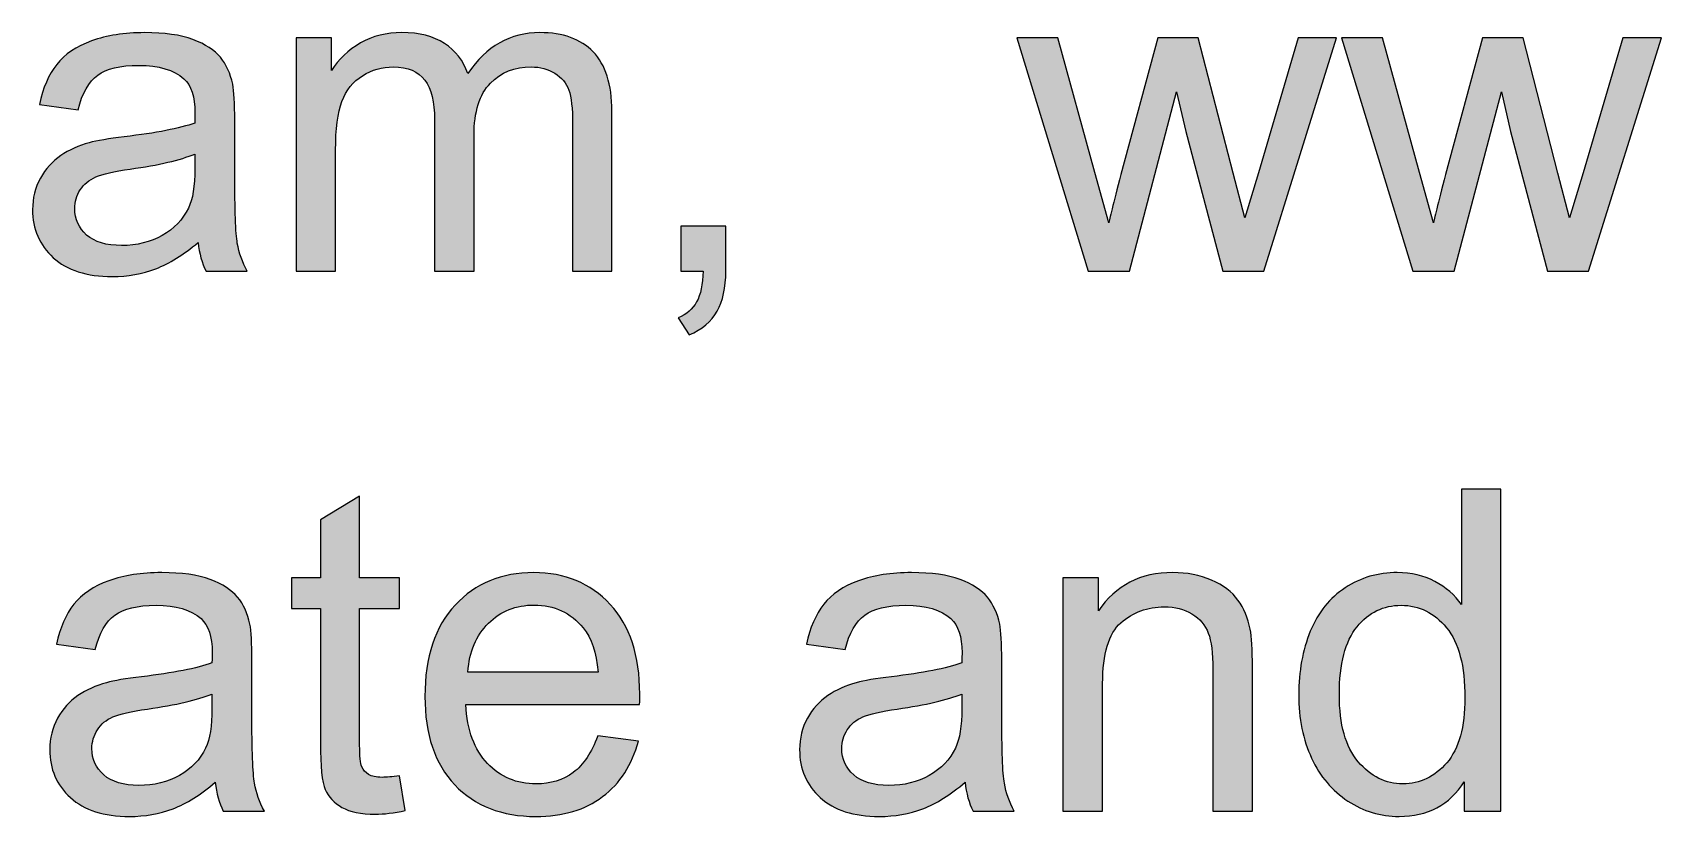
# Model space of a CAD drawing. Extents: x 65 to 355, y 40 to 244.
# Drawn here: x 240.25 to 251.76, y 41.38 to 46.91 of the extents above; entities that cross this region are included whole.
import ezdxf

# ---------------------------------------------------------------- set-up
doc = ezdxf.new("R2010")
doc.units = 0
doc.header["$MEASUREMENT"] = 0
doc.layers.add('COPYRIGHT_NOTICE', color=7, linetype='CONTINUOUS')

# ---------------------------------------------------------------- blocks, each defined once
blk = doc.blocks.new('BLOCK_7')
at = {"layer": 'COPYRIGHT_NOTICE'}
h = blk.add_hatch(color=7, dxfattribs=at)
h.dxf.hatch_style = 2
edge = h.paths.add_edge_path()
edge.add_spline(control_points=[(241.422, 45.433), (241.319, 45.345), (241.219, 45.283), (241.124, 45.247), (241.028, 45.211), (240.925, 45.192), (240.816, 45.192), (240.635, 45.192), (240.496, 45.237), (240.399, 45.325), (240.302, 45.413), (240.253, 45.526), (240.253, 45.664), (240.253, 45.744), (240.271, 45.818), (240.308, 45.885), (240.345, 45.951), (240.393, 46.005), (240.452, 46.045), (240.512, 46.085), (240.579, 46.116), (240.653, 46.136), (240.708, 46.151), (240.79, 46.165), (240.901, 46.178), (241.126, 46.205), (241.292, 46.237), (241.399, 46.275), (241.4, 46.313), (241.4, 46.337), (241.4, 46.347), (241.4, 46.461), (241.374, 46.541), (241.321, 46.588), (241.25, 46.651), (241.144, 46.682), (241.003, 46.682), (240.872, 46.682), (240.775, 46.659), (240.713, 46.613), (240.65, 46.567), (240.604, 46.486), (240.574, 46.369), (240.574, 46.369), (240.301, 46.406), (240.301, 46.406), (240.326, 46.523), (240.367, 46.617), (240.424, 46.689), (240.48, 46.761), (240.562, 46.816), (240.67, 46.855), (240.777, 46.894), (240.902, 46.913), (241.044, 46.913), (241.184, 46.913), (241.298, 46.897), (241.386, 46.864), (241.474, 46.831), (241.539, 46.789), (241.58, 46.739), (241.621, 46.689), (241.65, 46.625), (241.667, 46.549), (241.676, 46.501), (241.681, 46.415), (241.681, 46.291), (241.681, 46.291), (241.681, 45.919), (241.681, 45.919), (241.681, 45.66), (241.687, 45.496), (241.699, 45.427), (241.711, 45.358), (241.734, 45.293), (241.769, 45.23), (241.769, 45.23), (241.478, 45.23), (241.478, 45.23), (241.449, 45.288), (241.43, 45.355), (241.422, 45.433)], knot_values=[0, 0, 0, 0, 1, 1, 1, 2, 2, 2, 3, 3, 3, 4, 4, 4, 5, 5, 5, 6, 6, 6, 7, 7, 7, 8, 8, 8, 9, 9, 9, 10, 10, 10, 11, 11, 11, 12, 12, 12, 13, 13, 13, 14, 14, 14, 15, 15, 15, 16, 16, 16, 17, 17, 17, 18, 18, 18, 19, 19, 19, 20, 20, 20, 21, 21, 21, 22, 22, 22, 23, 23, 23, 24, 24, 24, 25, 25, 25, 26, 26, 26, 27, 27, 27, 27], degree=3, periodic=1)
edge = h.paths.add_edge_path()
edge.add_spline(control_points=[(241.399, 46.056), (241.297, 46.014), (241.145, 45.979), (240.943, 45.95), (240.828, 45.934), (240.747, 45.915), (240.7, 45.895), (240.652, 45.874), (240.615, 45.844), (240.59, 45.804), (240.563, 45.764), (240.551, 45.72), (240.551, 45.671), (240.551, 45.597), (240.579, 45.535), (240.635, 45.485), (240.692, 45.436), (240.774, 45.411), (240.882, 45.411), (240.99, 45.411), (241.086, 45.435), (241.169, 45.481), (241.253, 45.529), (241.314, 45.593), (241.354, 45.675), (241.384, 45.737), (241.399, 45.83), (241.399, 45.954), (241.399, 45.954), (241.399, 46.056), (241.399, 46.056)], knot_values=[0, 0, 0, 0, 1, 1, 1, 2, 2, 2, 3, 3, 3, 4, 4, 4, 5, 5, 5, 6, 6, 6, 7, 7, 7, 8, 8, 8, 9, 9, 9, 10, 10, 10, 10], degree=3, periodic=1)
h = blk.add_hatch(color=7, dxfattribs=at)
h.dxf.hatch_style = 2
edge = h.paths.add_edge_path()
edge.add_spline(control_points=[(242.114, 45.23), (242.114, 45.23), (242.114, 46.876), (242.114, 46.876), (242.114, 46.876), (242.363, 46.876), (242.363, 46.876), (242.363, 46.876), (242.363, 46.645), (242.363, 46.645), (242.415, 46.725), (242.483, 46.791), (242.569, 46.84), (242.655, 46.889), (242.753, 46.913), (242.862, 46.913), (242.984, 46.913), (243.084, 46.888), (243.162, 46.837), (243.24, 46.786), (243.295, 46.716), (243.327, 46.625), (243.458, 46.817), (243.627, 46.913), (243.836, 46.913), (243.999, 46.913), (244.125, 46.868), (244.212, 46.778), (244.3, 46.687), (244.344, 46.548), (244.344, 46.36), (244.344, 46.36), (244.344, 45.23), (244.344, 45.23), (244.344, 45.23), (244.067, 45.23), (244.067, 45.23), (244.067, 45.23), (244.067, 46.267), (244.067, 46.267), (244.067, 46.378), (244.058, 46.459), (244.04, 46.508), (244.022, 46.557), (243.989, 46.596), (243.941, 46.626), (243.894, 46.656), (243.838, 46.671), (243.774, 46.671), (243.658, 46.671), (243.562, 46.633), (243.486, 46.556), (243.409, 46.479), (243.371, 46.355), (243.371, 46.186), (243.371, 46.186), (243.371, 45.23), (243.371, 45.23), (243.371, 45.23), (243.092, 45.23), (243.092, 45.23), (243.092, 45.23), (243.092, 46.299), (243.092, 46.299), (243.092, 46.423), (243.069, 46.516), (243.024, 46.578), (242.978, 46.64), (242.904, 46.671), (242.8, 46.671), (242.722, 46.671), (242.649, 46.651), (242.583, 46.609), (242.516, 46.568), (242.468, 46.507), (242.438, 46.428), (242.408, 46.348), (242.393, 46.234), (242.393, 46.084), (242.393, 46.084), (242.393, 45.23), (242.393, 45.23), (242.393, 45.23), (242.114, 45.23), (242.114, 45.23)], knot_values=[0, 0, 0, 0, 1, 1, 1, 2, 2, 2, 3, 3, 3, 4, 4, 4, 5, 5, 5, 6, 6, 6, 7, 7, 7, 8, 8, 8, 9, 9, 9, 10, 10, 10, 11, 11, 11, 12, 12, 12, 13, 13, 13, 14, 14, 14, 15, 15, 15, 16, 16, 16, 17, 17, 17, 18, 18, 18, 19, 19, 19, 20, 20, 20, 21, 21, 21, 22, 22, 22, 23, 23, 23, 24, 24, 24, 25, 25, 25, 26, 26, 26, 27, 27, 27, 28, 28, 28, 28], degree=3, periodic=1)
h = blk.add_hatch(color=7, dxfattribs=at)
h.dxf.hatch_style = 2
edge = h.paths.add_edge_path()
edge.add_spline(control_points=[(247.709, 45.23), (247.709, 45.23), (247.205, 46.876), (247.205, 46.876), (247.205, 46.876), (247.493, 46.876), (247.493, 46.876), (247.493, 46.876), (247.755, 45.926), (247.755, 45.926), (247.755, 45.926), (247.853, 45.572), (247.853, 45.572), (247.857, 45.59), (247.885, 45.703), (247.938, 45.912), (247.938, 45.912), (248.2, 46.876), (248.2, 46.876), (248.2, 46.876), (248.486, 46.876), (248.486, 46.876), (248.486, 46.876), (248.733, 45.921), (248.733, 45.921), (248.733, 45.921), (248.815, 45.607), (248.815, 45.607), (248.815, 45.607), (248.91, 45.924), (248.91, 45.924), (248.91, 45.924), (249.192, 46.876), (249.192, 46.876), (249.192, 46.876), (249.463, 46.876), (249.463, 46.876), (249.463, 46.876), (248.949, 45.23), (248.949, 45.23), (248.949, 45.23), (248.659, 45.23), (248.659, 45.23), (248.659, 45.23), (248.397, 46.216), (248.397, 46.216), (248.397, 46.216), (248.333, 46.496), (248.333, 46.496), (248.333, 46.496), (248, 45.23), (248, 45.23), (248, 45.23), (247.709, 45.23), (247.709, 45.23)], knot_values=[0, 0, 0, 0, 1, 1, 1, 2, 2, 2, 3, 3, 3, 4, 4, 4, 5, 5, 5, 6, 6, 6, 7, 7, 7, 8, 8, 8, 9, 9, 9, 10, 10, 10, 11, 11, 11, 12, 12, 12, 13, 13, 13, 14, 14, 14, 15, 15, 15, 16, 16, 16, 17, 17, 17, 18, 18, 18, 18], degree=3, periodic=1)
h = blk.add_hatch(color=7, dxfattribs=at)
h.dxf.hatch_style = 2
edge = h.paths.add_edge_path()
edge.add_spline(control_points=[(250.002, 45.23), (250.002, 45.23), (249.498, 46.876), (249.498, 46.876), (249.498, 46.876), (249.786, 46.876), (249.786, 46.876), (249.786, 46.876), (250.048, 45.926), (250.048, 45.926), (250.048, 45.926), (250.146, 45.572), (250.146, 45.572), (250.15, 45.59), (250.178, 45.703), (250.231, 45.912), (250.231, 45.912), (250.493, 46.876), (250.493, 46.876), (250.493, 46.876), (250.78, 46.876), (250.78, 46.876), (250.78, 46.876), (251.026, 45.921), (251.026, 45.921), (251.026, 45.921), (251.108, 45.607), (251.108, 45.607), (251.108, 45.607), (251.203, 45.924), (251.203, 45.924), (251.203, 45.924), (251.485, 46.876), (251.485, 46.876), (251.485, 46.876), (251.757, 46.876), (251.757, 46.876), (251.757, 46.876), (251.242, 45.23), (251.242, 45.23), (251.242, 45.23), (250.952, 45.23), (250.952, 45.23), (250.952, 45.23), (250.69, 46.216), (250.69, 46.216), (250.69, 46.216), (250.626, 46.496), (250.626, 46.496), (250.626, 46.496), (250.293, 45.23), (250.293, 45.23), (250.293, 45.23), (250.002, 45.23), (250.002, 45.23)], knot_values=[0, 0, 0, 0, 1, 1, 1, 2, 2, 2, 3, 3, 3, 4, 4, 4, 5, 5, 5, 6, 6, 6, 7, 7, 7, 8, 8, 8, 9, 9, 9, 10, 10, 10, 11, 11, 11, 12, 12, 12, 13, 13, 13, 14, 14, 14, 15, 15, 15, 16, 16, 16, 17, 17, 17, 18, 18, 18, 18], degree=3, periodic=1)
h = blk.add_hatch(color=7, dxfattribs=at)
h.dxf.hatch_style = 2
edge = h.paths.add_edge_path()
edge.add_spline(control_points=[(244.831, 45.23), (244.831, 45.23), (244.831, 45.547), (244.831, 45.547), (244.831, 45.547), (245.149, 45.547), (245.149, 45.547), (245.149, 45.547), (245.149, 45.23), (245.149, 45.23), (245.149, 45.113), (245.128, 45.018), (245.087, 44.947), (245.046, 44.875), (244.98, 44.819), (244.89, 44.78), (244.89, 44.78), (244.813, 44.9), (244.813, 44.9), (244.872, 44.925), (244.915, 44.963), (244.943, 45.013), (244.971, 45.064), (244.986, 45.136), (244.989, 45.23), (244.989, 45.23), (244.831, 45.23), (244.831, 45.23)], knot_values=[0, 0, 0, 0, 1, 1, 1, 2, 2, 2, 3, 3, 3, 4, 4, 4, 5, 5, 5, 6, 6, 6, 7, 7, 7, 8, 8, 8, 9, 9, 9, 9], degree=3, periodic=1)
h = blk.add_hatch(color=7, dxfattribs=at)
h.dxf.hatch_style = 2
edge = h.paths.add_edge_path()
edge.add_spline(control_points=[(242.844, 41.669), (242.844, 41.669), (242.884, 41.423), (242.884, 41.423), (242.806, 41.406), (242.735, 41.398), (242.673, 41.398), (242.572, 41.398), (242.493, 41.414), (242.438, 41.446), (242.382, 41.478), (242.342, 41.52), (242.32, 41.572), (242.297, 41.625), (242.286, 41.735), (242.286, 41.902), (242.286, 41.902), (242.286, 42.849), (242.286, 42.849), (242.286, 42.849), (242.081, 42.849), (242.081, 42.849), (242.081, 42.849), (242.081, 43.066), (242.081, 43.066), (242.081, 43.066), (242.286, 43.066), (242.286, 43.066), (242.286, 43.066), (242.286, 43.474), (242.286, 43.474), (242.286, 43.474), (242.563, 43.641), (242.563, 43.641), (242.563, 43.641), (242.563, 43.066), (242.563, 43.066), (242.563, 43.066), (242.844, 43.066), (242.844, 43.066), (242.844, 43.066), (242.844, 42.849), (242.844, 42.849), (242.844, 42.849), (242.563, 42.849), (242.563, 42.849), (242.563, 42.849), (242.563, 41.886), (242.563, 41.886), (242.563, 41.807), (242.568, 41.756), (242.578, 41.733), (242.588, 41.71), (242.604, 41.692), (242.626, 41.679), (242.648, 41.665), (242.68, 41.658), (242.721, 41.658), (242.752, 41.658), (242.793, 41.662), (242.844, 41.669)], knot_values=[0, 0, 0, 0, 1, 1, 1, 2, 2, 2, 3, 3, 3, 4, 4, 4, 5, 5, 5, 6, 6, 6, 7, 7, 7, 8, 8, 8, 9, 9, 9, 10, 10, 10, 11, 11, 11, 12, 12, 12, 13, 13, 13, 14, 14, 14, 15, 15, 15, 16, 16, 16, 17, 17, 17, 18, 18, 18, 19, 19, 19, 20, 20, 20, 20], degree=3, periodic=1)
h = blk.add_hatch(color=7, dxfattribs=at)
h.dxf.hatch_style = 2
edge = h.paths.add_edge_path()
edge.add_spline(control_points=[(250.364, 41.42), (250.364, 41.42), (250.364, 41.627), (250.364, 41.627), (250.26, 41.464), (250.106, 41.382), (249.904, 41.382), (249.772, 41.382), (249.652, 41.419), (249.542, 41.491), (249.431, 41.563), (249.346, 41.664), (249.286, 41.794), (249.225, 41.924), (249.195, 42.073), (249.195, 42.241), (249.195, 42.406), (249.222, 42.555), (249.277, 42.689), (249.332, 42.823), (249.414, 42.925), (249.524, 42.996), (249.633, 43.068), (249.756, 43.103), (249.891, 43.103), (249.991, 43.103), (250.079, 43.082), (250.156, 43.041), (250.234, 42.999), (250.297, 42.944), (250.345, 42.877), (250.345, 42.877), (250.345, 43.692), (250.345, 43.692), (250.345, 43.692), (250.623, 43.692), (250.623, 43.692), (250.623, 43.692), (250.623, 41.42), (250.623, 41.42), (250.623, 41.42), (250.364, 41.42), (250.364, 41.42)], knot_values=[0, 0, 0, 0, 1, 1, 1, 2, 2, 2, 3, 3, 3, 4, 4, 4, 5, 5, 5, 6, 6, 6, 7, 7, 7, 8, 8, 8, 9, 9, 9, 10, 10, 10, 11, 11, 11, 12, 12, 12, 13, 13, 13, 14, 14, 14, 14], degree=3, periodic=1)
edge = h.paths.add_edge_path()
edge.add_spline(control_points=[(249.482, 42.241), (249.482, 42.031), (249.526, 41.873), (249.615, 41.768), (249.704, 41.664), (249.809, 41.612), (249.93, 41.612), (250.052, 41.612), (250.156, 41.662), (250.241, 41.761), (250.326, 41.861), (250.369, 42.014), (250.369, 42.218), (250.369, 42.443), (250.325, 42.609), (250.239, 42.714), (250.152, 42.82), (250.045, 42.872), (249.918, 42.872), (249.794, 42.872), (249.69, 42.822), (249.607, 42.721), (249.523, 42.619), (249.482, 42.459), (249.482, 42.241)], knot_values=[0, 0, 0, 0, 1, 1, 1, 2, 2, 2, 3, 3, 3, 4, 4, 4, 5, 5, 5, 6, 6, 6, 7, 7, 7, 8, 8, 8, 8], degree=3, periodic=1)
h = blk.add_hatch(color=7, dxfattribs=at)
h.dxf.hatch_style = 2
edge = h.paths.add_edge_path()
edge.add_spline(control_points=[(241.543, 41.623), (241.44, 41.535), (241.34, 41.473), (241.245, 41.437), (241.149, 41.401), (241.046, 41.382), (240.937, 41.382), (240.756, 41.382), (240.617, 41.427), (240.52, 41.515), (240.423, 41.603), (240.374, 41.716), (240.374, 41.854), (240.374, 41.934), (240.393, 42.008), (240.429, 42.075), (240.466, 42.141), (240.514, 42.195), (240.573, 42.235), (240.633, 42.275), (240.7, 42.306), (240.774, 42.326), (240.829, 42.341), (240.912, 42.355), (241.022, 42.368), (241.248, 42.395), (241.413, 42.427), (241.52, 42.465), (241.521, 42.503), (241.522, 42.527), (241.522, 42.537), (241.522, 42.651), (241.495, 42.731), (241.443, 42.778), (241.371, 42.841), (241.265, 42.872), (241.125, 42.872), (240.993, 42.872), (240.897, 42.849), (240.834, 42.803), (240.772, 42.757), (240.725, 42.676), (240.695, 42.559), (240.695, 42.559), (240.422, 42.597), (240.422, 42.597), (240.447, 42.713), (240.488, 42.807), (240.545, 42.879), (240.602, 42.951), (240.684, 43.007), (240.792, 43.045), (240.899, 43.084), (241.023, 43.103), (241.165, 43.103), (241.306, 43.103), (241.42, 43.087), (241.507, 43.054), (241.595, 43.021), (241.66, 42.979), (241.701, 42.929), (241.743, 42.879), (241.772, 42.815), (241.788, 42.739), (241.797, 42.691), (241.802, 42.605), (241.802, 42.481), (241.802, 42.481), (241.802, 42.109), (241.802, 42.109), (241.802, 41.85), (241.808, 41.686), (241.82, 41.617), (241.832, 41.549), (241.855, 41.483), (241.89, 41.42), (241.89, 41.42), (241.599, 41.42), (241.599, 41.42), (241.57, 41.478), (241.551, 41.545), (241.543, 41.623)], knot_values=[0, 0, 0, 0, 1, 1, 1, 2, 2, 2, 3, 3, 3, 4, 4, 4, 5, 5, 5, 6, 6, 6, 7, 7, 7, 8, 8, 8, 9, 9, 9, 10, 10, 10, 11, 11, 11, 12, 12, 12, 13, 13, 13, 14, 14, 14, 15, 15, 15, 16, 16, 16, 17, 17, 17, 18, 18, 18, 19, 19, 19, 20, 20, 20, 21, 21, 21, 22, 22, 22, 23, 23, 23, 24, 24, 24, 25, 25, 25, 26, 26, 26, 27, 27, 27, 27], degree=3, periodic=1)
edge = h.paths.add_edge_path()
edge.add_spline(control_points=[(241.52, 42.246), (241.419, 42.204), (241.267, 42.169), (241.064, 42.14), (240.949, 42.124), (240.868, 42.105), (240.821, 42.085), (240.773, 42.064), (240.736, 42.034), (240.711, 41.994), (240.685, 41.954), (240.672, 41.91), (240.672, 41.861), (240.672, 41.787), (240.7, 41.725), (240.756, 41.675), (240.813, 41.626), (240.895, 41.601), (241.004, 41.601), (241.111, 41.601), (241.207, 41.625), (241.29, 41.672), (241.374, 41.719), (241.436, 41.783), (241.475, 41.865), (241.505, 41.928), (241.52, 42.021), (241.52, 42.144), (241.52, 42.144), (241.52, 42.246), (241.52, 42.246)], knot_values=[0, 0, 0, 0, 1, 1, 1, 2, 2, 2, 3, 3, 3, 4, 4, 4, 5, 5, 5, 6, 6, 6, 7, 7, 7, 8, 8, 8, 9, 9, 9, 10, 10, 10, 10], degree=3, periodic=1)
h = blk.add_hatch(color=7, dxfattribs=at)
h.dxf.hatch_style = 2
edge = h.paths.add_edge_path()
edge.add_spline(control_points=[(244.244, 41.95), (244.244, 41.95), (244.532, 41.914), (244.532, 41.914), (244.487, 41.746), (244.402, 41.615), (244.279, 41.522), (244.156, 41.429), (243.999, 41.382), (243.808, 41.382), (243.567, 41.382), (243.376, 41.457), (243.235, 41.605), (243.094, 41.753), (243.024, 41.961), (243.024, 42.229), (243.024, 42.506), (243.095, 42.721), (243.238, 42.874), (243.38, 43.027), (243.565, 43.103), (243.793, 43.103), (244.013, 43.103), (244.193, 43.028), (244.332, 42.878), (244.472, 42.728), (244.541, 42.518), (244.541, 42.246), (244.541, 42.229), (244.541, 42.204), (244.54, 42.171), (244.54, 42.171), (243.312, 42.171), (243.312, 42.171), (243.322, 41.991), (243.374, 41.852), (243.466, 41.756), (243.558, 41.66), (243.672, 41.612), (243.81, 41.612), (243.912, 41.612), (243.999, 41.639), (244.072, 41.693), (244.144, 41.746), (244.201, 41.832), (244.244, 41.95)], knot_values=[0, 0, 0, 0, 1, 1, 1, 2, 2, 2, 3, 3, 3, 4, 4, 4, 5, 5, 5, 6, 6, 6, 7, 7, 7, 8, 8, 8, 9, 9, 9, 10, 10, 10, 11, 11, 11, 12, 12, 12, 13, 13, 13, 14, 14, 14, 15, 15, 15, 15], degree=3, periodic=1)
edge = h.paths.add_edge_path()
edge.add_spline(control_points=[(243.328, 42.401), (243.328, 42.401), (244.247, 42.401), (244.247, 42.401), (244.235, 42.539), (244.199, 42.643), (244.142, 42.713), (244.053, 42.82), (243.937, 42.874), (243.796, 42.874), (243.667, 42.874), (243.56, 42.831), (243.472, 42.745), (243.385, 42.659), (243.337, 42.545), (243.328, 42.401)], knot_values=[0, 0, 0, 0, 1, 1, 1, 2, 2, 2, 3, 3, 3, 4, 4, 4, 5, 5, 5, 5], degree=3, periodic=1)
h = blk.add_hatch(color=7, dxfattribs=at)
h.dxf.hatch_style = 2
edge = h.paths.add_edge_path()
edge.add_spline(control_points=[(246.839, 41.623), (246.736, 41.535), (246.636, 41.473), (246.541, 41.437), (246.445, 41.401), (246.342, 41.382), (246.233, 41.382), (246.052, 41.382), (245.913, 41.427), (245.816, 41.515), (245.719, 41.603), (245.67, 41.716), (245.67, 41.854), (245.67, 41.934), (245.688, 42.008), (245.725, 42.075), (245.762, 42.141), (245.81, 42.195), (245.869, 42.235), (245.929, 42.275), (245.996, 42.306), (246.07, 42.326), (246.125, 42.341), (246.208, 42.355), (246.318, 42.368), (246.543, 42.395), (246.709, 42.427), (246.816, 42.465), (246.817, 42.503), (246.817, 42.527), (246.817, 42.537), (246.817, 42.651), (246.791, 42.731), (246.738, 42.778), (246.667, 42.841), (246.561, 42.872), (246.42, 42.872), (246.289, 42.872), (246.192, 42.849), (246.13, 42.803), (246.067, 42.757), (246.021, 42.676), (245.991, 42.559), (245.991, 42.559), (245.718, 42.597), (245.718, 42.597), (245.743, 42.713), (245.784, 42.807), (245.841, 42.879), (245.897, 42.951), (245.979, 43.007), (246.087, 43.045), (246.194, 43.084), (246.319, 43.103), (246.461, 43.103), (246.601, 43.103), (246.715, 43.087), (246.803, 43.054), (246.891, 43.021), (246.956, 42.979), (246.997, 42.929), (247.038, 42.879), (247.067, 42.815), (247.084, 42.739), (247.093, 42.691), (247.098, 42.605), (247.098, 42.481), (247.098, 42.481), (247.098, 42.109), (247.098, 42.109), (247.098, 41.85), (247.104, 41.686), (247.116, 41.617), (247.128, 41.549), (247.151, 41.483), (247.186, 41.42), (247.186, 41.42), (246.895, 41.42), (246.895, 41.42), (246.866, 41.478), (246.847, 41.545), (246.839, 41.623)], knot_values=[0, 0, 0, 0, 1, 1, 1, 2, 2, 2, 3, 3, 3, 4, 4, 4, 5, 5, 5, 6, 6, 6, 7, 7, 7, 8, 8, 8, 9, 9, 9, 10, 10, 10, 11, 11, 11, 12, 12, 12, 13, 13, 13, 14, 14, 14, 15, 15, 15, 16, 16, 16, 17, 17, 17, 18, 18, 18, 19, 19, 19, 20, 20, 20, 21, 21, 21, 22, 22, 22, 23, 23, 23, 24, 24, 24, 25, 25, 25, 26, 26, 26, 27, 27, 27, 27], degree=3, periodic=1)
edge = h.paths.add_edge_path()
edge.add_spline(control_points=[(246.816, 42.246), (246.714, 42.204), (246.562, 42.169), (246.36, 42.14), (246.245, 42.124), (246.164, 42.105), (246.117, 42.085), (246.069, 42.064), (246.032, 42.034), (246.007, 41.994), (245.981, 41.954), (245.968, 41.91), (245.968, 41.861), (245.968, 41.787), (245.996, 41.725), (246.052, 41.675), (246.109, 41.626), (246.191, 41.601), (246.3, 41.601), (246.407, 41.601), (246.503, 41.625), (246.586, 41.672), (246.67, 41.719), (246.732, 41.783), (246.771, 41.865), (246.801, 41.928), (246.816, 42.021), (246.816, 42.144), (246.816, 42.144), (246.816, 42.246), (246.816, 42.246)], knot_values=[0, 0, 0, 0, 1, 1, 1, 2, 2, 2, 3, 3, 3, 4, 4, 4, 5, 5, 5, 6, 6, 6, 7, 7, 7, 8, 8, 8, 9, 9, 9, 10, 10, 10, 10], degree=3, periodic=1)
h = blk.add_hatch(color=7, dxfattribs=at)
h.dxf.hatch_style = 2
edge = h.paths.add_edge_path()
edge.add_spline(control_points=[(247.53, 41.42), (247.53, 41.42), (247.53, 43.066), (247.53, 43.066), (247.53, 43.066), (247.781, 43.066), (247.781, 43.066), (247.781, 43.066), (247.781, 42.832), (247.781, 42.832), (247.903, 43.013), (248.077, 43.103), (248.306, 43.103), (248.405, 43.103), (248.496, 43.085), (248.579, 43.05), (248.662, 43.014), (248.725, 42.967), (248.766, 42.909), (248.807, 42.851), (248.836, 42.783), (248.853, 42.703), (248.863, 42.652), (248.868, 42.561), (248.868, 42.432), (248.868, 42.432), (248.868, 41.42), (248.868, 41.42), (248.868, 41.42), (248.589, 41.42), (248.589, 41.42), (248.589, 41.42), (248.589, 42.421), (248.589, 42.421), (248.589, 42.535), (248.578, 42.62), (248.556, 42.676), (248.535, 42.733), (248.496, 42.777), (248.441, 42.811), (248.386, 42.845), (248.321, 42.861), (248.246, 42.861), (248.127, 42.861), (248.025, 42.824), (247.939, 42.748), (247.853, 42.673), (247.81, 42.53), (247.81, 42.319), (247.81, 42.319), (247.81, 41.42), (247.81, 41.42), (247.81, 41.42), (247.53, 41.42), (247.53, 41.42)], knot_values=[0, 0, 0, 0, 1, 1, 1, 2, 2, 2, 3, 3, 3, 4, 4, 4, 5, 5, 5, 6, 6, 6, 7, 7, 7, 8, 8, 8, 9, 9, 9, 10, 10, 10, 11, 11, 11, 12, 12, 12, 13, 13, 13, 14, 14, 14, 15, 15, 15, 16, 16, 16, 17, 17, 17, 18, 18, 18, 18], degree=3, periodic=1)
for points, knots in [([(241.422, 45.433), (241.319, 45.345), (241.219, 45.283), (241.124, 45.247), (241.028, 45.211), (240.925, 45.192), (240.816, 45.192), (240.635, 45.192), (240.496, 45.237), (240.399, 45.325), (240.302, 45.413), (240.253, 45.526), (240.253, 45.664), (240.253, 45.744), (240.271, 45.818), (240.308, 45.885), (240.345, 45.951), (240.393, 46.005), (240.452, 46.045), (240.512, 46.085), (240.579, 46.116), (240.653, 46.136), (240.708, 46.151), (240.79, 46.165), (240.901, 46.178), (241.126, 46.205), (241.292, 46.237), (241.399, 46.275), (241.4, 46.313), (241.4, 46.337), (241.4, 46.347), (241.4, 46.461), (241.374, 46.541), (241.321, 46.588), (241.25, 46.651), (241.144, 46.682), (241.003, 46.682), (240.872, 46.682), (240.775, 46.659), (240.713, 46.613), (240.65, 46.567), (240.604, 46.486), (240.574, 46.369), (240.574, 46.369), (240.301, 46.406), (240.301, 46.406), (240.326, 46.523), (240.367, 46.617), (240.424, 46.689), (240.48, 46.761), (240.562, 46.816), (240.67, 46.855), (240.777, 46.894), (240.902, 46.913), (241.044, 46.913), (241.184, 46.913), (241.298, 46.897), (241.386, 46.864), (241.474, 46.831), (241.539, 46.789), (241.58, 46.739), (241.621, 46.689), (241.65, 46.625), (241.667, 46.549), (241.676, 46.501), (241.681, 46.415), (241.681, 46.291), (241.681, 46.291), (241.681, 45.919), (241.681, 45.919), (241.681, 45.66), (241.687, 45.496), (241.699, 45.427), (241.711, 45.358), (241.734, 45.293), (241.769, 45.23), (241.769, 45.23), (241.478, 45.23), (241.478, 45.23), (241.449, 45.288), (241.43, 45.355), (241.422, 45.433)], [0, 0, 0, 0, 1, 1, 1, 2, 2, 2, 3, 3, 3, 4, 4, 4, 5, 5, 5, 6, 6, 6, 7, 7, 7, 8, 8, 8, 9, 9, 9, 10, 10, 10, 11, 11, 11, 12, 12, 12, 13, 13, 13, 14, 14, 14, 15, 15, 15, 16, 16, 16, 17, 17, 17, 18, 18, 18, 19, 19, 19, 20, 20, 20, 21, 21, 21, 22, 22, 22, 23, 23, 23, 24, 24, 24, 25, 25, 25, 26, 26, 26, 27, 27, 27, 27]), ([(242.114, 45.23), (242.114, 45.23), (242.114, 46.876), (242.114, 46.876), (242.114, 46.876), (242.363, 46.876), (242.363, 46.876), (242.363, 46.876), (242.363, 46.645), (242.363, 46.645), (242.415, 46.725), (242.483, 46.791), (242.569, 46.84), (242.655, 46.889), (242.753, 46.913), (242.862, 46.913), (242.984, 46.913), (243.084, 46.888), (243.162, 46.837), (243.24, 46.786), (243.295, 46.716), (243.327, 46.625), (243.458, 46.817), (243.627, 46.913), (243.836, 46.913), (243.999, 46.913), (244.125, 46.868), (244.212, 46.778), (244.3, 46.687), (244.344, 46.548), (244.344, 46.36), (244.344, 46.36), (244.344, 45.23), (244.344, 45.23), (244.344, 45.23), (244.067, 45.23), (244.067, 45.23), (244.067, 45.23), (244.067, 46.267), (244.067, 46.267), (244.067, 46.378), (244.058, 46.459), (244.04, 46.508), (244.022, 46.557), (243.989, 46.596), (243.941, 46.626), (243.894, 46.656), (243.838, 46.671), (243.774, 46.671), (243.658, 46.671), (243.562, 46.633), (243.486, 46.556), (243.409, 46.479), (243.371, 46.355), (243.371, 46.186), (243.371, 46.186), (243.371, 45.23), (243.371, 45.23), (243.371, 45.23), (243.092, 45.23), (243.092, 45.23), (243.092, 45.23), (243.092, 46.299), (243.092, 46.299), (243.092, 46.423), (243.069, 46.516), (243.024, 46.578), (242.978, 46.64), (242.904, 46.671), (242.8, 46.671), (242.722, 46.671), (242.649, 46.651), (242.583, 46.609), (242.516, 46.568), (242.468, 46.507), (242.438, 46.428), (242.408, 46.348), (242.393, 46.234), (242.393, 46.084), (242.393, 46.084), (242.393, 45.23), (242.393, 45.23), (242.393, 45.23), (242.114, 45.23), (242.114, 45.23)], [0, 0, 0, 0, 1, 1, 1, 2, 2, 2, 3, 3, 3, 4, 4, 4, 5, 5, 5, 6, 6, 6, 7, 7, 7, 8, 8, 8, 9, 9, 9, 10, 10, 10, 11, 11, 11, 12, 12, 12, 13, 13, 13, 14, 14, 14, 15, 15, 15, 16, 16, 16, 17, 17, 17, 18, 18, 18, 19, 19, 19, 20, 20, 20, 21, 21, 21, 22, 22, 22, 23, 23, 23, 24, 24, 24, 25, 25, 25, 26, 26, 26, 27, 27, 27, 28, 28, 28, 28]), ([(247.709, 45.23), (247.709, 45.23), (247.205, 46.876), (247.205, 46.876), (247.205, 46.876), (247.493, 46.876), (247.493, 46.876), (247.493, 46.876), (247.755, 45.926), (247.755, 45.926), (247.755, 45.926), (247.853, 45.572), (247.853, 45.572), (247.857, 45.59), (247.885, 45.703), (247.938, 45.912), (247.938, 45.912), (248.2, 46.876), (248.2, 46.876), (248.2, 46.876), (248.486, 46.876), (248.486, 46.876), (248.486, 46.876), (248.733, 45.921), (248.733, 45.921), (248.733, 45.921), (248.815, 45.607), (248.815, 45.607), (248.815, 45.607), (248.91, 45.924), (248.91, 45.924), (248.91, 45.924), (249.192, 46.876), (249.192, 46.876), (249.192, 46.876), (249.463, 46.876), (249.463, 46.876), (249.463, 46.876), (248.949, 45.23), (248.949, 45.23), (248.949, 45.23), (248.659, 45.23), (248.659, 45.23), (248.659, 45.23), (248.397, 46.216), (248.397, 46.216), (248.397, 46.216), (248.333, 46.496), (248.333, 46.496), (248.333, 46.496), (248, 45.23), (248, 45.23), (248, 45.23), (247.709, 45.23), (247.709, 45.23)], [0, 0, 0, 0, 1, 1, 1, 2, 2, 2, 3, 3, 3, 4, 4, 4, 5, 5, 5, 6, 6, 6, 7, 7, 7, 8, 8, 8, 9, 9, 9, 10, 10, 10, 11, 11, 11, 12, 12, 12, 13, 13, 13, 14, 14, 14, 15, 15, 15, 16, 16, 16, 17, 17, 17, 18, 18, 18, 18]), ([(250.002, 45.23), (250.002, 45.23), (249.498, 46.876), (249.498, 46.876), (249.498, 46.876), (249.786, 46.876), (249.786, 46.876), (249.786, 46.876), (250.048, 45.926), (250.048, 45.926), (250.048, 45.926), (250.146, 45.572), (250.146, 45.572), (250.15, 45.59), (250.178, 45.703), (250.231, 45.912), (250.231, 45.912), (250.493, 46.876), (250.493, 46.876), (250.493, 46.876), (250.78, 46.876), (250.78, 46.876), (250.78, 46.876), (251.026, 45.921), (251.026, 45.921), (251.026, 45.921), (251.108, 45.607), (251.108, 45.607), (251.108, 45.607), (251.203, 45.924), (251.203, 45.924), (251.203, 45.924), (251.485, 46.876), (251.485, 46.876), (251.485, 46.876), (251.757, 46.876), (251.757, 46.876), (251.757, 46.876), (251.242, 45.23), (251.242, 45.23), (251.242, 45.23), (250.952, 45.23), (250.952, 45.23), (250.952, 45.23), (250.69, 46.216), (250.69, 46.216), (250.69, 46.216), (250.626, 46.496), (250.626, 46.496), (250.626, 46.496), (250.293, 45.23), (250.293, 45.23), (250.293, 45.23), (250.002, 45.23), (250.002, 45.23)], [0, 0, 0, 0, 1, 1, 1, 2, 2, 2, 3, 3, 3, 4, 4, 4, 5, 5, 5, 6, 6, 6, 7, 7, 7, 8, 8, 8, 9, 9, 9, 10, 10, 10, 11, 11, 11, 12, 12, 12, 13, 13, 13, 14, 14, 14, 15, 15, 15, 16, 16, 16, 17, 17, 17, 18, 18, 18, 18]), ([(241.399, 46.056), (241.297, 46.014), (241.145, 45.979), (240.943, 45.95), (240.828, 45.934), (240.747, 45.915), (240.7, 45.895), (240.652, 45.874), (240.615, 45.844), (240.59, 45.804), (240.563, 45.764), (240.551, 45.72), (240.551, 45.671), (240.551, 45.597), (240.579, 45.535), (240.635, 45.485), (240.692, 45.436), (240.774, 45.411), (240.882, 45.411), (240.99, 45.411), (241.086, 45.435), (241.169, 45.481), (241.253, 45.529), (241.314, 45.593), (241.354, 45.675), (241.384, 45.737), (241.399, 45.83), (241.399, 45.954), (241.399, 45.954), (241.399, 46.056), (241.399, 46.056)], [0, 0, 0, 0, 1, 1, 1, 2, 2, 2, 3, 3, 3, 4, 4, 4, 5, 5, 5, 6, 6, 6, 7, 7, 7, 8, 8, 8, 9, 9, 9, 10, 10, 10, 10]), ([(244.831, 45.23), (244.831, 45.23), (244.831, 45.547), (244.831, 45.547), (244.831, 45.547), (245.149, 45.547), (245.149, 45.547), (245.149, 45.547), (245.149, 45.23), (245.149, 45.23), (245.149, 45.113), (245.128, 45.018), (245.087, 44.947), (245.046, 44.875), (244.98, 44.819), (244.89, 44.78), (244.89, 44.78), (244.813, 44.9), (244.813, 44.9), (244.872, 44.925), (244.915, 44.963), (244.943, 45.013), (244.971, 45.064), (244.986, 45.136), (244.989, 45.23), (244.989, 45.23), (244.831, 45.23), (244.831, 45.23)], [0, 0, 0, 0, 1, 1, 1, 2, 2, 2, 3, 3, 3, 4, 4, 4, 5, 5, 5, 6, 6, 6, 7, 7, 7, 8, 8, 8, 9, 9, 9, 9]), ([(242.844, 41.669), (242.844, 41.669), (242.884, 41.423), (242.884, 41.423), (242.806, 41.406), (242.735, 41.398), (242.673, 41.398), (242.572, 41.398), (242.493, 41.414), (242.438, 41.446), (242.382, 41.478), (242.342, 41.52), (242.32, 41.572), (242.297, 41.625), (242.286, 41.735), (242.286, 41.902), (242.286, 41.902), (242.286, 42.849), (242.286, 42.849), (242.286, 42.849), (242.081, 42.849), (242.081, 42.849), (242.081, 42.849), (242.081, 43.066), (242.081, 43.066), (242.081, 43.066), (242.286, 43.066), (242.286, 43.066), (242.286, 43.066), (242.286, 43.474), (242.286, 43.474), (242.286, 43.474), (242.563, 43.641), (242.563, 43.641), (242.563, 43.641), (242.563, 43.066), (242.563, 43.066), (242.563, 43.066), (242.844, 43.066), (242.844, 43.066), (242.844, 43.066), (242.844, 42.849), (242.844, 42.849), (242.844, 42.849), (242.563, 42.849), (242.563, 42.849), (242.563, 42.849), (242.563, 41.886), (242.563, 41.886), (242.563, 41.807), (242.568, 41.756), (242.578, 41.733), (242.588, 41.71), (242.604, 41.692), (242.626, 41.679), (242.648, 41.665), (242.68, 41.658), (242.721, 41.658), (242.752, 41.658), (242.793, 41.662), (242.844, 41.669)], [0, 0, 0, 0, 1, 1, 1, 2, 2, 2, 3, 3, 3, 4, 4, 4, 5, 5, 5, 6, 6, 6, 7, 7, 7, 8, 8, 8, 9, 9, 9, 10, 10, 10, 11, 11, 11, 12, 12, 12, 13, 13, 13, 14, 14, 14, 15, 15, 15, 16, 16, 16, 17, 17, 17, 18, 18, 18, 19, 19, 19, 20, 20, 20, 20]), ([(250.364, 41.42), (250.364, 41.42), (250.364, 41.627), (250.364, 41.627), (250.26, 41.464), (250.106, 41.382), (249.904, 41.382), (249.772, 41.382), (249.652, 41.419), (249.542, 41.491), (249.431, 41.563), (249.346, 41.664), (249.286, 41.794), (249.225, 41.924), (249.195, 42.073), (249.195, 42.241), (249.195, 42.406), (249.222, 42.555), (249.277, 42.689), (249.332, 42.823), (249.414, 42.925), (249.524, 42.996), (249.633, 43.068), (249.756, 43.103), (249.891, 43.103), (249.991, 43.103), (250.079, 43.082), (250.156, 43.041), (250.234, 42.999), (250.297, 42.944), (250.345, 42.877), (250.345, 42.877), (250.345, 43.692), (250.345, 43.692), (250.345, 43.692), (250.623, 43.692), (250.623, 43.692), (250.623, 43.692), (250.623, 41.42), (250.623, 41.42), (250.623, 41.42), (250.364, 41.42), (250.364, 41.42)], [0, 0, 0, 0, 1, 1, 1, 2, 2, 2, 3, 3, 3, 4, 4, 4, 5, 5, 5, 6, 6, 6, 7, 7, 7, 8, 8, 8, 9, 9, 9, 10, 10, 10, 11, 11, 11, 12, 12, 12, 13, 13, 13, 14, 14, 14, 14]), ([(241.543, 41.623), (241.44, 41.535), (241.34, 41.473), (241.245, 41.437), (241.149, 41.401), (241.046, 41.382), (240.937, 41.382), (240.756, 41.382), (240.617, 41.427), (240.52, 41.515), (240.423, 41.603), (240.374, 41.716), (240.374, 41.854), (240.374, 41.934), (240.393, 42.008), (240.429, 42.075), (240.466, 42.141), (240.514, 42.195), (240.573, 42.235), (240.633, 42.275), (240.7, 42.306), (240.774, 42.326), (240.829, 42.341), (240.912, 42.355), (241.022, 42.368), (241.248, 42.395), (241.413, 42.427), (241.52, 42.465), (241.521, 42.503), (241.522, 42.527), (241.522, 42.537), (241.522, 42.651), (241.495, 42.731), (241.443, 42.778), (241.371, 42.841), (241.265, 42.872), (241.125, 42.872), (240.993, 42.872), (240.897, 42.849), (240.834, 42.803), (240.772, 42.757), (240.725, 42.676), (240.695, 42.559), (240.695, 42.559), (240.422, 42.597), (240.422, 42.597), (240.447, 42.713), (240.488, 42.807), (240.545, 42.879), (240.602, 42.951), (240.684, 43.007), (240.792, 43.045), (240.899, 43.084), (241.023, 43.103), (241.165, 43.103), (241.306, 43.103), (241.42, 43.087), (241.507, 43.054), (241.595, 43.021), (241.66, 42.979), (241.701, 42.929), (241.743, 42.879), (241.772, 42.815), (241.788, 42.739), (241.797, 42.691), (241.802, 42.605), (241.802, 42.481), (241.802, 42.481), (241.802, 42.109), (241.802, 42.109), (241.802, 41.85), (241.808, 41.686), (241.82, 41.617), (241.832, 41.549), (241.855, 41.483), (241.89, 41.42), (241.89, 41.42), (241.599, 41.42), (241.599, 41.42), (241.57, 41.478), (241.551, 41.545), (241.543, 41.623)], [0, 0, 0, 0, 1, 1, 1, 2, 2, 2, 3, 3, 3, 4, 4, 4, 5, 5, 5, 6, 6, 6, 7, 7, 7, 8, 8, 8, 9, 9, 9, 10, 10, 10, 11, 11, 11, 12, 12, 12, 13, 13, 13, 14, 14, 14, 15, 15, 15, 16, 16, 16, 17, 17, 17, 18, 18, 18, 19, 19, 19, 20, 20, 20, 21, 21, 21, 22, 22, 22, 23, 23, 23, 24, 24, 24, 25, 25, 25, 26, 26, 26, 27, 27, 27, 27]), ([(244.244, 41.95), (244.244, 41.95), (244.532, 41.914), (244.532, 41.914), (244.487, 41.746), (244.402, 41.615), (244.279, 41.522), (244.156, 41.429), (243.999, 41.382), (243.808, 41.382), (243.567, 41.382), (243.376, 41.457), (243.235, 41.605), (243.094, 41.753), (243.024, 41.961), (243.024, 42.229), (243.024, 42.506), (243.095, 42.721), (243.238, 42.874), (243.38, 43.027), (243.565, 43.103), (243.793, 43.103), (244.013, 43.103), (244.193, 43.028), (244.332, 42.878), (244.472, 42.728), (244.541, 42.518), (244.541, 42.246), (244.541, 42.229), (244.541, 42.204), (244.54, 42.171), (244.54, 42.171), (243.312, 42.171), (243.312, 42.171), (243.322, 41.991), (243.374, 41.852), (243.466, 41.756), (243.558, 41.66), (243.672, 41.612), (243.81, 41.612), (243.912, 41.612), (243.999, 41.639), (244.072, 41.693), (244.144, 41.746), (244.201, 41.832), (244.244, 41.95)], [0, 0, 0, 0, 1, 1, 1, 2, 2, 2, 3, 3, 3, 4, 4, 4, 5, 5, 5, 6, 6, 6, 7, 7, 7, 8, 8, 8, 9, 9, 9, 10, 10, 10, 11, 11, 11, 12, 12, 12, 13, 13, 13, 14, 14, 14, 15, 15, 15, 15]), ([(246.839, 41.623), (246.736, 41.535), (246.636, 41.473), (246.541, 41.437), (246.445, 41.401), (246.342, 41.382), (246.233, 41.382), (246.052, 41.382), (245.913, 41.427), (245.816, 41.515), (245.719, 41.603), (245.67, 41.716), (245.67, 41.854), (245.67, 41.934), (245.688, 42.008), (245.725, 42.075), (245.762, 42.141), (245.81, 42.195), (245.869, 42.235), (245.929, 42.275), (245.996, 42.306), (246.07, 42.326), (246.125, 42.341), (246.208, 42.355), (246.318, 42.368), (246.543, 42.395), (246.709, 42.427), (246.816, 42.465), (246.817, 42.503), (246.817, 42.527), (246.817, 42.537), (246.817, 42.651), (246.791, 42.731), (246.738, 42.778), (246.667, 42.841), (246.561, 42.872), (246.42, 42.872), (246.289, 42.872), (246.192, 42.849), (246.13, 42.803), (246.067, 42.757), (246.021, 42.676), (245.991, 42.559), (245.991, 42.559), (245.718, 42.597), (245.718, 42.597), (245.743, 42.713), (245.784, 42.807), (245.841, 42.879), (245.897, 42.951), (245.979, 43.007), (246.087, 43.045), (246.194, 43.084), (246.319, 43.103), (246.461, 43.103), (246.601, 43.103), (246.715, 43.087), (246.803, 43.054), (246.891, 43.021), (246.956, 42.979), (246.997, 42.929), (247.038, 42.879), (247.067, 42.815), (247.084, 42.739), (247.093, 42.691), (247.098, 42.605), (247.098, 42.481), (247.098, 42.481), (247.098, 42.109), (247.098, 42.109), (247.098, 41.85), (247.104, 41.686), (247.116, 41.617), (247.128, 41.549), (247.151, 41.483), (247.186, 41.42), (247.186, 41.42), (246.895, 41.42), (246.895, 41.42), (246.866, 41.478), (246.847, 41.545), (246.839, 41.623)], [0, 0, 0, 0, 1, 1, 1, 2, 2, 2, 3, 3, 3, 4, 4, 4, 5, 5, 5, 6, 6, 6, 7, 7, 7, 8, 8, 8, 9, 9, 9, 10, 10, 10, 11, 11, 11, 12, 12, 12, 13, 13, 13, 14, 14, 14, 15, 15, 15, 16, 16, 16, 17, 17, 17, 18, 18, 18, 19, 19, 19, 20, 20, 20, 21, 21, 21, 22, 22, 22, 23, 23, 23, 24, 24, 24, 25, 25, 25, 26, 26, 26, 27, 27, 27, 27]), ([(247.53, 41.42), (247.53, 41.42), (247.53, 43.066), (247.53, 43.066), (247.53, 43.066), (247.781, 43.066), (247.781, 43.066), (247.781, 43.066), (247.781, 42.832), (247.781, 42.832), (247.903, 43.013), (248.077, 43.103), (248.306, 43.103), (248.405, 43.103), (248.496, 43.085), (248.579, 43.05), (248.662, 43.014), (248.725, 42.967), (248.766, 42.909), (248.807, 42.851), (248.836, 42.783), (248.853, 42.703), (248.863, 42.652), (248.868, 42.561), (248.868, 42.432), (248.868, 42.432), (248.868, 41.42), (248.868, 41.42), (248.868, 41.42), (248.589, 41.42), (248.589, 41.42), (248.589, 41.42), (248.589, 42.421), (248.589, 42.421), (248.589, 42.535), (248.578, 42.62), (248.556, 42.676), (248.535, 42.733), (248.496, 42.777), (248.441, 42.811), (248.386, 42.845), (248.321, 42.861), (248.246, 42.861), (248.127, 42.861), (248.025, 42.824), (247.939, 42.748), (247.853, 42.673), (247.81, 42.53), (247.81, 42.319), (247.81, 42.319), (247.81, 41.42), (247.81, 41.42), (247.81, 41.42), (247.53, 41.42), (247.53, 41.42)], [0, 0, 0, 0, 1, 1, 1, 2, 2, 2, 3, 3, 3, 4, 4, 4, 5, 5, 5, 6, 6, 6, 7, 7, 7, 8, 8, 8, 9, 9, 9, 10, 10, 10, 11, 11, 11, 12, 12, 12, 13, 13, 13, 14, 14, 14, 15, 15, 15, 16, 16, 16, 17, 17, 17, 18, 18, 18, 18]), ([(243.328, 42.401), (243.328, 42.401), (244.247, 42.401), (244.247, 42.401), (244.235, 42.539), (244.199, 42.643), (244.142, 42.713), (244.053, 42.82), (243.937, 42.874), (243.796, 42.874), (243.667, 42.874), (243.56, 42.831), (243.472, 42.745), (243.385, 42.659), (243.337, 42.545), (243.328, 42.401)], [0, 0, 0, 0, 1, 1, 1, 2, 2, 2, 3, 3, 3, 4, 4, 4, 5, 5, 5, 5]), ([(249.482, 42.241), (249.482, 42.031), (249.526, 41.873), (249.615, 41.768), (249.704, 41.664), (249.809, 41.612), (249.93, 41.612), (250.052, 41.612), (250.156, 41.662), (250.241, 41.761), (250.326, 41.861), (250.369, 42.014), (250.369, 42.218), (250.369, 42.443), (250.325, 42.609), (250.239, 42.714), (250.152, 42.82), (250.045, 42.872), (249.918, 42.872), (249.794, 42.872), (249.69, 42.822), (249.607, 42.721), (249.523, 42.619), (249.482, 42.459), (249.482, 42.241)], [0, 0, 0, 0, 1, 1, 1, 2, 2, 2, 3, 3, 3, 4, 4, 4, 5, 5, 5, 6, 6, 6, 7, 7, 7, 8, 8, 8, 8]), ([(241.52, 42.246), (241.419, 42.204), (241.267, 42.169), (241.064, 42.14), (240.949, 42.124), (240.868, 42.105), (240.821, 42.085), (240.773, 42.064), (240.736, 42.034), (240.711, 41.994), (240.685, 41.954), (240.672, 41.91), (240.672, 41.861), (240.672, 41.787), (240.7, 41.725), (240.756, 41.675), (240.813, 41.626), (240.895, 41.601), (241.004, 41.601), (241.111, 41.601), (241.207, 41.625), (241.29, 41.672), (241.374, 41.719), (241.436, 41.783), (241.475, 41.865), (241.505, 41.928), (241.52, 42.021), (241.52, 42.144), (241.52, 42.144), (241.52, 42.246), (241.52, 42.246)], [0, 0, 0, 0, 1, 1, 1, 2, 2, 2, 3, 3, 3, 4, 4, 4, 5, 5, 5, 6, 6, 6, 7, 7, 7, 8, 8, 8, 9, 9, 9, 10, 10, 10, 10]), ([(246.816, 42.246), (246.714, 42.204), (246.562, 42.169), (246.36, 42.14), (246.245, 42.124), (246.164, 42.105), (246.117, 42.085), (246.069, 42.064), (246.032, 42.034), (246.007, 41.994), (245.981, 41.954), (245.968, 41.91), (245.968, 41.861), (245.968, 41.787), (245.996, 41.725), (246.052, 41.675), (246.109, 41.626), (246.191, 41.601), (246.3, 41.601), (246.407, 41.601), (246.503, 41.625), (246.586, 41.672), (246.67, 41.719), (246.732, 41.783), (246.771, 41.865), (246.801, 41.928), (246.816, 42.021), (246.816, 42.144), (246.816, 42.144), (246.816, 42.246), (246.816, 42.246)], [0, 0, 0, 0, 1, 1, 1, 2, 2, 2, 3, 3, 3, 4, 4, 4, 5, 5, 5, 6, 6, 6, 7, 7, 7, 8, 8, 8, 9, 9, 9, 10, 10, 10, 10])]:
    blk.add_open_spline(points, degree=3, knots=knots, dxfattribs=at)

msp = doc.modelspace()

# ---------------------------------------------------------------- block references
at = {"layer": 'COPYRIGHT_NOTICE'}
msp.add_blockref('BLOCK_7', (0, 0), dxfattribs=at)

doc.saveas('drawing.dxf')
